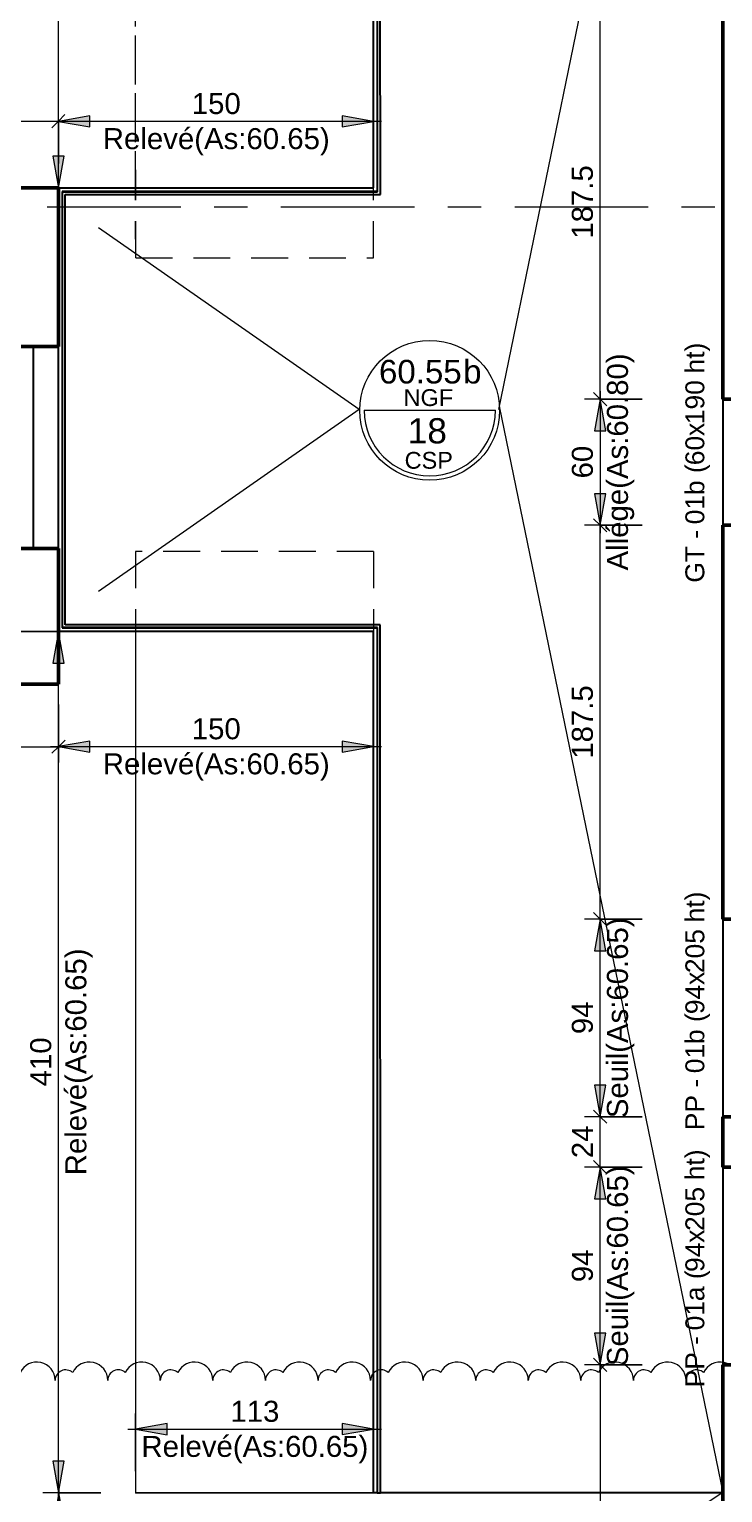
# Model space of a CAD drawing. Header units: metres. Extents: x 399 to 3028, y -427 to 863.
# Drawn here: x 457.52 to 460.81, y -406.24 to -399.27 of the extents above; entities that cross this region are included whole.
import ezdxf

# ---------------------------------------------------------------- set-up
doc = ezdxf.new("R2010")
doc.units = ezdxf.units.M
for name, pattern in [('Caché', [0.265, 0.175, -0.09]), ('Ligne de quadrillage', [1.11125, 0.635, -0.15875, 0.15875, -0.15875]), ('Projeté', [0.198437, 0.119063, -0.079375])]:
    doc.linetypes.add(name, pattern=pattern)
for name, color, linetype, lineweight in [('A-ANNO-DIMS', 211, 'Continuous', 9), ('A-ANNO-DIMS-50', 211, 'Continuous', 9), ('A-DETL', 90, 'Continuous', 18), ('A-DOOR-IDEN', 31, 'Continuous', 18), ('A-FLOR', 192, 'Continuous', 18), ('A-GLAZ-IDEN', 152, 'Continuous', 18), ('A-WALL', 113, 'Continuous', 18), ('G-ANNO-REVC', 71, 'Continuous', 9), ('S-FLOR-SYMB', 171, 'Continuous', 9), ('S-GRID', 1, 'Continuous', 9), ('S-STRS-MBND', 31, 'Projeté', 18)]:
    doc.layers.add(name, color=color, linetype=linetype, lineweight=lineweight)
doc.styles.add('Arial', font='arial.ttf', dxfattribs={"height": 0.1})
doc.styles.add('Arial_10', font='arial.ttf', dxfattribs={"height": 0.12})
doc.styles.add('Arial_6', font='arial.ttf', dxfattribs={"height": 0.09})
doc.styles.add('Arial_8', font='arial.ttf', dxfattribs={"height": 0.0016})
doc.styles.add('Arial_9', font='arial.ttf', dxfattribs={"height": 0.1125})
doc.dimstyles.new('AES-_COTATION_1_50', dxfattribs={"dimscale": 0.3048, "dimtxt": 0.102026, "dimasz": 0.205052, "dimexe": 0.246063, "dimexo": 0.0625, "dimgap": 0.016404, "dimtad": 1, "dimdec": 1, "dimlfac": 100, "dimrnd": 0.5, "dimdsep": 46, "dimtxsty": 'Arial', "dimblk1": 'OBLIQUE', "dimblk2": 'OBLIQUE', "dimsah": 1, "dimcen": 0.09, "dimdle": 0.123031, "dimazin": 0, "dimtfac": 1, "dimtdec": 4, "dimtix": 1, "dimtmove": 0, "dimatfit": 3, "dimfxl": 0.656168, "dimfxlon": 1, "dimtvp": 1, "dimtolj": 1, "dimtzin": 0, "dimarcsym": 2})
doc.dimstyles.new('AES-_COTATION_1_50_2', dxfattribs={"dimscale": 0.3048, "dimtxt": 0.102026, "dimasz": 0.205052, "dimexe": 0.246063, "dimexo": 0.0625, "dimgap": 0.016404, "dimtad": 1, "dimdec": 1, "dimlfac": 100, "dimrnd": 0.5, "dimdsep": 46, "dimtxsty": 'Arial', "dimblk1": 'OBLIQUE', "dimblk2": 'OBLIQUE', "dimsah": 1, "dimcen": 0.09, "dimdle": 0.123031, "dimazin": 0, "dimtfac": 1, "dimtdec": 4, "dimtix": 1, "dimtmove": 0, "dimatfit": 3, "dimfxl": 0.656168, "dimfxlon": 1, "dimtvp": 1, "dimtolj": 1, "dimtzin": 0, "dimarcsym": 2})
doc.dimstyles.new('AES-_COTATION_1_50_3', dxfattribs={"dimscale": 0.3048, "dimtxt": 0.102026, "dimasz": 0.205052, "dimexe": 0.246063, "dimexo": 0.0625, "dimgap": 0.016404, "dimtad": 1, "dimdec": 1, "dimlfac": 100, "dimrnd": 0.5, "dimdsep": 46, "dimtxsty": 'Arial', "dimblk1": 'OBLIQUE', "dimblk2": 'OBLIQUE', "dimsah": 1, "dimcen": 0.09, "dimdle": 0.123031, "dimazin": 0, "dimtfac": 1, "dimtdec": 4, "dimtix": 1, "dimtmove": 0, "dimatfit": 3, "dimfxl": 0.656168, "dimfxlon": 1, "dimtvp": 1, "dimtolj": 1, "dimtzin": 0, "dimarcsym": 2})
doc.dimstyles.new('AES-_COTATION_Allège_1_50', dxfattribs={"dimscale": 0.3048, "dimtxt": 0.102026, "dimasz": 0.492126, "dimexe": 0.246063, "dimexo": 0.0625, "dimgap": 0.016404, "dimtad": 1, "dimdec": 1, "dimlfac": 100, "dimrnd": 0.5, "dimdsep": 46, "dimtxsty": 'Arial', "dimsah": 1, "dimcen": 0.09, "dimdle": 0.123031, "dimazin": 0, "dimtfac": 1, "dimtdec": 4, "dimtix": 1, "dimtmove": 0, "dimatfit": 3, "dimfxl": 0.656168, "dimfxlon": 1, "dimtvp": 1, "dimtolj": 1, "dimtzin": 0, "dimarcsym": 2})

# ---------------------------------------------------------------- blocks, each defined once
blk = doc.blocks.new('DIMBLOCK217-AES_EXE_BET_TZ_R_1_COF_0100-Plan coffrage PH R_1 Diffusion')
at = {"layer": 'A-ANNO-DIMS-50', "transparency": 16777216}
for p, q in [((454.8444, -402.4859), (454.8444, -402.7609)), ((454.8444, -402.6859), (454.8444, -402.4859)), ((457.6544, -402.4859), (457.6544, -402.7609)), ((457.6544, -402.6859), (457.6544, -402.4859)), ((454.8069, -402.6859), (457.6919, -402.6859)), ((454.8444, -402.6859), (454.8132, -402.7172)), ((454.8444, -402.6859), (454.8757, -402.6547)), ((457.6544, -402.6859), (457.6232, -402.7171)), ((457.6544, -402.6859), (457.6857, -402.6546))]:
    blk.add_line(p, q, dxfattribs=at)
at = {"layer": 'A-ANNO-DIMS-50', "color": 0, "transparency": 16777216, "insert": (456.1341, -402.5511), "char_height": 0.1, "width": 0.276883, "attachment_point": 1, "rotation": 0.00085, "line_spacing_factor": 0.941778, "style": 'Arial'}
blk.add_mtext('281', dxfattribs=at)
blk = doc.blocks.new('_Oblique')
at = {"color": 0, "linetype": 'ByBlock', "lineweight": -2}
blk.add_line((-0.5, -0.5), (0.5, 0.5), dxfattribs=at)
blk = doc.blocks.new('DIMBLOCK528-AES_EXE_BET_TZ_R_1_COF_0100-Plan coffrage PH R_1 Diffusion')
at = {"layer": 'A-ANNO-DIMS-50', "transparency": 16777216}
for p, q in [((460.4307, -405.6267), (460.1557, -405.6268)), ((460.2307, -405.6268), (460.1994, -405.5955)), ((460.2307, -405.5893), (460.2307, -407.5392)), ((460.2307, -405.6268), (460.4307, -405.6267)), ((460.2307, -405.6268), (460.2619, -405.658)), ((460.4307, -407.5017), (460.1557, -407.5017)), ((460.2307, -407.5017), (460.1995, -407.4705)), ((460.2307, -407.5017), (460.262, -407.533)), ((460.2307, -407.5017), (460.4307, -407.5017))]:
    blk.add_line(p, q, dxfattribs=at)
at = {"layer": 'A-ANNO-DIMS-50', "color": 0, "transparency": 16777216, "insert": (460.0959, -406.7377), "char_height": 0.1, "width": 0.416266, "attachment_point": 1, "rotation": 90, "line_spacing_factor": 0.941778, "style": 'Arial'}
blk.add_mtext('187.5', dxfattribs=at)
blk = doc.blocks.new('DIMBLOCK529-AES_EXE_BET_TZ_R_1_COF_0100-Plan coffrage PH R_1 Diffusion')
at = {"layer": 'A-ANNO-DIMS-50', "transparency": 16777216}
for points in [[(460.2307, -404.6868), (460.2042, -404.8368), (460.2571, -404.8368)], [(460.2307, -405.6268), (460.2571, -405.4768), (460.2042, -405.4768)]]:
    blk.add_hatch(color=256, dxfattribs=at).paths.add_polyline_path(points)
for p, q in [((460.2307, -405.6643), (460.2307, -404.6493)), ((460.4307, -404.6867), (460.1557, -404.6868)), ((460.2307, -404.6868), (460.2042, -404.8368)), ((460.2307, -404.6868), (460.4307, -404.6867)), ((460.2571, -404.8368), (460.2307, -404.6868)), ((460.2042, -404.8368), (460.2571, -404.8368)), ((460.2571, -405.4768), (460.2042, -405.4768)), ((460.2042, -405.4768), (460.2307, -405.6268)), ((460.2307, -405.6268), (460.2571, -405.4768)), ((460.4307, -405.6267), (460.1557, -405.6268)), ((460.2307, -405.6268), (460.4307, -405.6267))]:
    blk.add_line(p, q, dxfattribs=at)
at = {"layer": 'A-ANNO-DIMS-50', "color": 0, "transparency": 16777216, "char_height": 0.1, "attachment_point": 1, "line_spacing_factor": 0.941778, "style": 'Arial'}
for s, insert, width, rotation in [('Seuil(As:60.65)', (460.2628, -405.6331), 1.143318, 90.00085), ('94', (460.0959, -405.2337), 0.184588, 90)]:
    blk.add_mtext(s, dxfattribs=dict(at, insert=insert, width=width, rotation=rotation))
blk = doc.blocks.new('DIMBLOCK530-AES_EXE_BET_TZ_R_1_COF_0100-Plan coffrage PH R_1 Diffusion')
at = {"layer": 'A-ANNO-DIMS-50', "transparency": 16777216}
for p, q in [((460.4307, -404.4466), (460.1557, -404.4466)), ((460.2307, -404.4466), (460.1994, -404.4153)), ((460.2307, -404.7243), (460.2307, -404.4091)), ((460.2307, -404.4466), (460.2619, -404.4778)), ((460.2307, -404.4466), (460.4307, -404.4466)), ((460.2307, -404.6868), (460.1994, -404.6555)), ((460.4307, -404.6867), (460.1557, -404.6868)), ((460.2307, -404.6868), (460.4307, -404.6867)), ((460.2307, -404.6868), (460.2619, -404.718))]:
    blk.add_line(p, q, dxfattribs=at)
at = {"layer": 'A-ANNO-DIMS-50', "color": 0, "transparency": 16777216, "insert": (460.0959, -404.6436), "char_height": 0.1, "width": 0.184588, "attachment_point": 1, "rotation": 90, "line_spacing_factor": 0.941778, "style": 'Arial'}
blk.add_mtext('24', dxfattribs=at)
blk = doc.blocks.new('DIMBLOCK531-AES_EXE_BET_TZ_R_1_COF_0100-Plan coffrage PH R_1 Diffusion')
at = {"layer": 'A-ANNO-DIMS-50', "transparency": 16777216}
for points in [[(460.2307, -403.5066), (460.2042, -403.6566), (460.2571, -403.6566)], [(460.2307, -404.4466), (460.2571, -404.2966), (460.2042, -404.2966)]]:
    blk.add_hatch(color=256, dxfattribs=at).paths.add_polyline_path(points)
for p, q in [((460.2307, -404.4841), (460.2307, -403.4691)), ((460.4307, -403.5066), (460.1557, -403.5066)), ((460.2307, -403.5066), (460.2042, -403.6566)), ((460.2571, -403.6566), (460.2307, -403.5066)), ((460.2307, -403.5066), (460.4307, -403.5066)), ((460.2042, -403.6566), (460.2571, -403.6566)), ((460.2571, -404.2966), (460.2042, -404.2966)), ((460.2042, -404.2966), (460.2307, -404.4466)), ((460.2307, -404.4466), (460.2571, -404.2966)), ((460.4307, -404.4466), (460.1557, -404.4466)), ((460.2307, -404.4466), (460.4307, -404.4466))]:
    blk.add_line(p, q, dxfattribs=at)
at = {"layer": 'A-ANNO-DIMS-50', "color": 0, "transparency": 16777216, "char_height": 0.1, "attachment_point": 1, "line_spacing_factor": 0.941778, "style": 'Arial'}
for s, insert, width, rotation in [('Seuil(As:60.65)', (460.2628, -404.453), 1.143318, 90.00085), ('94', (460.0958, -404.0535), 0.184588, 90)]:
    blk.add_mtext(s, dxfattribs=dict(at, insert=insert, width=width, rotation=rotation))
blk = doc.blocks.new('DIMBLOCK532-AES_EXE_BET_TZ_R_1_COF_0100-Plan coffrage PH R_1 Diffusion')
at = {"layer": 'A-ANNO-DIMS-50', "transparency": 16777216}
for p, q in [((460.2306, -401.6321), (460.1994, -401.6008)), ((460.2307, -403.5441), (460.2306, -401.5946)), ((460.4306, -401.6321), (460.1556, -401.6321)), ((460.2306, -401.6321), (460.2619, -401.6633)), ((460.2306, -401.6321), (460.4306, -401.6321)), ((460.2307, -403.5066), (460.1994, -403.4753)), ((460.4307, -403.5066), (460.1557, -403.5066)), ((460.2307, -403.5066), (460.2619, -403.5378)), ((460.2307, -403.5066), (460.4307, -403.5066))]:
    blk.add_line(p, q, dxfattribs=at)
at = {"layer": 'A-ANNO-DIMS-50', "color": 0, "transparency": 16777216, "insert": (460.0958, -402.7428), "char_height": 0.1, "width": 0.416266, "attachment_point": 1, "rotation": 90, "line_spacing_factor": 0.941778, "style": 'Arial'}
blk.add_mtext('187.5', dxfattribs=at)
blk = doc.blocks.new('DIMBLOCK533-AES_EXE_BET_TZ_R_1_COF_0100-Plan coffrage PH R_1 Diffusion')
at = {"layer": 'A-ANNO-DIMS-50', "transparency": 16777216}
for points in [[(460.2306, -401.0321), (460.2042, -401.1821), (460.2571, -401.1821)], [(460.2306, -401.6321), (460.2571, -401.4821), (460.2042, -401.4821)]]:
    blk.add_hatch(color=256, dxfattribs=at).paths.add_polyline_path(points)
for p, q in [((460.4306, -401.0321), (460.1556, -401.0321)), ((460.2306, -401.0321), (460.2042, -401.1821)), ((460.2306, -400.9946), (460.2306, -401.6696)), ((460.2571, -401.1821), (460.2306, -401.0321)), ((460.2306, -401.0321), (460.4306, -401.0321)), ((460.2042, -401.1821), (460.2571, -401.1821)), ((460.2571, -401.4821), (460.2042, -401.4821)), ((460.2042, -401.4821), (460.2306, -401.6321)), ((460.2306, -401.6321), (460.2571, -401.4821)), ((460.4306, -401.6321), (460.1556, -401.6321)), ((460.2306, -401.6321), (460.4306, -401.6321))]:
    blk.add_line(p, q, dxfattribs=at)
at = {"layer": 'A-ANNO-DIMS-50', "color": 0, "transparency": 16777216, "char_height": 0.1, "attachment_point": 1, "line_spacing_factor": 0.941778, "style": 'Arial'}
for s, insert, width, rotation in [('Allége(As:60.80)', (460.2628, -401.8469), 1.235613, 90.00085), ('60', (460.0958, -401.409), 0.184588, 90)]:
    blk.add_mtext(s, dxfattribs=dict(at, insert=insert, width=width, rotation=rotation))
blk = doc.blocks.new('DIMBLOCK534-AES_EXE_BET_TZ_R_1_COF_0100-Plan coffrage PH R_1 Diffusion')
at = {"layer": 'A-ANNO-DIMS-50', "transparency": 16777216}
for p, q in [((460.4306, -399.1576), (460.1556, -399.1576)), ((460.2306, -399.1576), (460.1994, -399.1264)), ((460.2306, -401.0696), (460.2306, -399.1201)), ((460.2306, -399.1576), (460.2619, -399.1889)), ((460.2306, -399.1576), (460.4306, -399.1576)), ((460.4306, -401.0321), (460.1556, -401.0321)), ((460.2306, -401.0321), (460.1994, -401.0008)), ((460.2306, -401.0321), (460.2619, -401.0633)), ((460.2306, -401.0321), (460.4306, -401.0321))]:
    blk.add_line(p, q, dxfattribs=at)
at = {"layer": 'A-ANNO-DIMS-50', "color": 0, "transparency": 16777216, "insert": (460.0958, -400.2683), "char_height": 0.1, "width": 0.416266, "attachment_point": 1, "rotation": 90, "line_spacing_factor": 0.941778, "style": 'Arial'}
blk.add_mtext('187.5', dxfattribs=at)
blk = doc.blocks.new('DIMBLOCK591-AES_EXE_BET_TZ_R_1_COF_0100-Plan coffrage PH R_1 Diffusion')
at = {"layer": 'A-ANNO-DIMS-50', "transparency": 16777216}
for points in [[(457.6547, -395.8803), (457.6283, -396.0303), (457.6812, -396.0303)], [(457.6544, -400.026), (457.6809, -399.876), (457.628, -399.876)]]:
    blk.add_hatch(color=256, dxfattribs=at).paths.add_polyline_path(points)
for p, q in [((457.8547, -395.8803), (457.5797, -395.8803)), ((457.6547, -395.8803), (457.6283, -396.0303)), ((457.6544, -400.0635), (457.6547, -395.8428)), ((457.6812, -396.0303), (457.6547, -395.8803)), ((457.6547, -395.8803), (457.8547, -395.8803)), ((457.6283, -396.0303), (457.6812, -396.0303)), ((457.6809, -399.876), (457.628, -399.876)), ((457.628, -399.876), (457.6544, -400.026)), ((457.6544, -400.026), (457.6809, -399.876)), ((457.8544, -400.026), (457.5794, -400.026)), ((457.6544, -400.026), (457.8544, -400.026))]:
    blk.add_line(p, q, dxfattribs=at)
at = {"layer": 'A-ANNO-DIMS-50', "color": 0, "transparency": 16777216, "char_height": 0.1, "attachment_point": 1, "line_spacing_factor": 0.941778, "style": 'Arial'}
for s, insert, width, rotation in [('Relevé(As:60.65)', (457.6867, -398.4915), 1.292119, 89.99511), ('414.5', (457.5197, -398.1266), 0.416266, 90)]:
    blk.add_mtext(s, dxfattribs=dict(at, insert=insert, width=width, rotation=rotation))
blk = doc.blocks.new('DIMBLOCK592-AES_EXE_BET_TZ_R_1_COF_0100-Plan coffrage PH R_1 Diffusion')
at = {"layer": 'A-ANNO-DIMS-50', "transparency": 16777216}
for points in [[(457.6549, -402.1377), (457.6285, -402.2877), (457.6814, -402.2877)], [(457.6549, -406.2354), (457.6814, -406.0854), (457.6285, -406.0854)]]:
    blk.add_hatch(color=256, dxfattribs=at).paths.add_polyline_path(points)
for p, q in [((457.4549, -402.1377), (457.7299, -402.1377)), ((457.6549, -402.1377), (457.4549, -402.1377)), ((457.6549, -402.1377), (457.6285, -402.2877)), ((457.6549, -406.2729), (457.6549, -402.1002)), ((457.6814, -402.2877), (457.6549, -402.1377)), ((457.6285, -402.2877), (457.6814, -402.2877)), ((457.6814, -406.0854), (457.6285, -406.0854)), ((457.6285, -406.0854), (457.6549, -406.2354)), ((457.6549, -406.2354), (457.6814, -406.0854)), ((457.8549, -406.2354), (457.5799, -406.2354)), ((457.6549, -406.2354), (457.8549, -406.2354))]:
    blk.add_line(p, q, dxfattribs=at)
at = {"layer": 'A-ANNO-DIMS-50', "color": 0, "transparency": 16777216, "char_height": 0.1, "attachment_point": 1, "rotation": 90, "line_spacing_factor": 0.941778, "style": 'Arial'}
for s, insert, width in [('Relevé(As:60.65)', (457.6871, -404.7249), 1.292119), ('410', (457.5201, -404.3019), 0.276883)]:
    blk.add_mtext(s, dxfattribs=dict(at, insert=insert, width=width))
blk = doc.blocks.new('DIMBLOCK593-AES_EXE_BET_TZ_R_1_COF_0100-Plan coffrage PH R_1 Diffusion')
at = {"layer": 'A-ANNO-DIMS-50', "transparency": 16777216}
for points in [[(457.6545, -402.6851), (457.8045, -402.7116), (457.8045, -402.6587)], [(459.153, -402.685), (459.003, -402.6586), (459.003, -402.7115)]]:
    blk.add_hatch(color=256, dxfattribs=at).paths.add_polyline_path(points)
for p, q in [((457.6545, -402.4851), (457.6545, -402.7601)), ((457.6545, -402.6851), (457.6545, -402.4851)), ((459.153, -402.485), (459.153, -402.76)), ((459.153, -402.685), (459.153, -402.485)), ((457.617, -402.6851), (459.1905, -402.685)), ((457.8045, -402.6587), (457.6545, -402.6851)), ((457.6545, -402.6851), (457.8045, -402.7116)), ((457.8045, -402.7116), (457.8045, -402.6587)), ((459.153, -402.685), (459.003, -402.6586)), ((459.003, -402.6586), (459.003, -402.7115)), ((459.003, -402.7115), (459.153, -402.685))]:
    blk.add_line(p, q, dxfattribs=at)
at = {"layer": 'A-ANNO-DIMS-50', "color": 0, "transparency": 16777216, "char_height": 0.1, "attachment_point": 1, "rotation": 0.0049, "line_spacing_factor": 0.941778, "style": 'Arial'}
for s, insert, width in [('150', (458.2884, -402.5503), 0.276883), ('Relevé(As:60.65)', (457.8654, -402.7172), 1.292119)]:
    blk.add_mtext(s, dxfattribs=dict(at, insert=insert, width=width))
blk = doc.blocks.new('DIMBLOCK594-AES_EXE_BET_TZ_R_1_COF_0100-Plan coffrage PH R_1 Diffusion')
at = {"layer": 'A-ANNO-DIMS-50', "transparency": 16777216}
for points in [[(458.0215, -405.9329), (458.1715, -405.9594), (458.1715, -405.9065)], [(459.1533, -405.9328), (459.0033, -405.9064), (459.0033, -405.9593)]]:
    blk.add_hatch(color=256, dxfattribs=at).paths.add_polyline_path(points)
for p, q in [((459.1533, -405.7328), (459.1533, -406.0078)), ((459.1533, -405.9328), (459.1533, -405.7328)), ((458.0215, -406.1329), (458.0215, -405.8579)), ((458.1715, -405.9065), (458.0215, -405.9329)), ((458.1715, -405.9594), (458.1715, -405.9065)), ((459.1533, -405.9328), (459.0033, -405.9064)), ((459.0033, -405.9064), (459.0033, -405.9593)), ((457.984, -405.9329), (459.1908, -405.9328)), ((458.0215, -405.9329), (458.1715, -405.9594)), ((458.0215, -405.9329), (458.0215, -406.1329)), ((459.0033, -405.9593), (459.1533, -405.9328))]:
    blk.add_line(p, q, dxfattribs=at)
at = {"layer": 'A-ANNO-DIMS-50', "color": 0, "transparency": 16777216, "char_height": 0.1, "attachment_point": 1, "rotation": 0.0049, "line_spacing_factor": 0.941778, "style": 'Arial'}
for s, insert, width in [('113', (458.472, -405.7981), 0.276883), ('Relevé(As:60.65)', (458.049, -405.9651), 1.292119)]:
    blk.add_mtext(s, dxfattribs=dict(at, insert=insert, width=width))
blk = doc.blocks.new('DIMBLOCK597-AES_EXE_BET_TZ_R_1_COF_0100-Plan coffrage PH R_1 Diffusion')
at = {"layer": 'A-ANNO-DIMS-50', "transparency": 16777216}
for points in [[(457.6544, -399.71), (457.8044, -399.7365), (457.8044, -399.6836)], [(459.1532, -399.71), (459.0032, -399.6836), (459.0032, -399.7365)]]:
    blk.add_hatch(color=256, dxfattribs=at).paths.add_polyline_path(points)
for p, q in [((457.6544, -399.91), (457.6544, -399.635)), ((459.1532, -399.91), (459.1532, -399.635)), ((459.1907, -399.71), (457.6169, -399.71)), ((457.8044, -399.6836), (457.6544, -399.71)), ((457.6544, -399.71), (457.8044, -399.7365)), ((457.6544, -399.71), (457.6544, -399.91)), ((457.8044, -399.7365), (457.8044, -399.6836)), ((459.1532, -399.71), (459.0032, -399.6836)), ((459.0032, -399.6836), (459.0032, -399.7365)), ((459.0032, -399.7365), (459.1532, -399.71)), ((459.1532, -399.71), (459.1532, -399.91))]:
    blk.add_line(p, q, dxfattribs=at)
at = {"layer": 'A-ANNO-DIMS-50', "color": 0, "transparency": 16777216, "char_height": 0.1, "attachment_point": 1, "rotation": 0.00085, "line_spacing_factor": 0.941778, "style": 'Arial'}
for s, insert, width in [('150', (458.2884, -399.5752), 0.276883), ('Relevé(As:60.65)', (457.8654, -399.7422), 1.292119)]:
    blk.add_mtext(s, dxfattribs=dict(at, insert=insert, width=width))
blk = doc.blocks.new('DIMBLOCK855-AES_EXE_BET_TZ_R_1_COF_0100-Plan coffrage PH R_1 Diffusion')
at = {"layer": 'A-ANNO-DIMS-50', "transparency": 16777216}
for p, q in [((454.8444, -399.9092), (454.8444, -399.6342)), ((457.6544, -399.9089), (457.6543, -399.6339)), ((454.8444, -399.7092), (454.8131, -399.7404)), ((454.8444, -399.7092), (454.8756, -399.6779)), ((454.8444, -399.7092), (457.6919, -399.7089)), ((454.8444, -399.7092), (454.8444, -399.9092)), ((457.6544, -399.7089), (457.6231, -399.7401)), ((457.6544, -399.7089), (457.6856, -399.6776)), ((457.6544, -399.7089), (457.6544, -399.9089))]:
    blk.add_line(p, q, dxfattribs=at)
at = {"layer": 'A-ANNO-DIMS-50', "color": 0, "transparency": 16777216, "insert": (456.134, -399.5742), "char_height": 0.1, "width": 0.276883, "attachment_point": 1, "rotation": 0.00569, "line_spacing_factor": 0.941778, "style": 'Arial'}
blk.add_mtext('281', dxfattribs=at)
blk = doc.blocks.new('AES-Etiquette Dalle CSP brut vide - Dalle bidirectionnelle-1893411-AES_EXE_BET_TZ_R_1_COF_0100-Plan coffrage PH R_1 Diffusion')
at = {"layer": 'S-FLOR-SYMB'}
blk.add_line((-0.00624, 0), (0.00624, 0), dxfattribs=at)
blk.add_circle((0, 0), 0.00665, dxfattribs=at)
blk.add_arc((0, 0), 0.00624, 180, 360, dxfattribs=at)
at = {"layer": 'S-FLOR-SYMB', "char_height": 0.0016, "attachment_point": 1, "style": 'Arial_8'}
for s, insert, width in [('NGF', (-0.00249, 0.00201), 0.0058523), ('CSP', (-0.00239, -0.00396), 0.005692)]:
    blk.add_mtext(s, dxfattribs=dict(at, insert=insert, width=width))
blk = doc.blocks.new('Family - ___-1842584-AES_EXE_BET_TZ_R_1_COF_0100-Plan coffrage PH R_1 Diffusion')
at = {"layer": 'G-ANNO-REVC'}
for centre, radius, start, end in [((499.9539, -356.3388), 0.0875, 5.88238, 160.67362), ((499.2078, -356.4156), 0.0875, 5.88238, 160.67362), ((499.4565, -356.39), 0.0875, 5.88238, 160.67362), ((499.5933, -356.3759), 0.05, 54.07207, 185.88238), ((499.7052, -356.3644), 0.0875, 5.88238, 160.67362), ((499.842, -356.3503), 0.05, 54.07207, 185.88238), ((498.4618, -356.4925), 0.0875, 5.88238, 160.67362), ((498.7104, -356.4669), 0.0875, 5.88238, 160.67362), ((498.8472, -356.4528), 0.05, 54.07207, 185.88238), ((498.9591, -356.4413), 0.0875, 5.88238, 160.67362), ((499.0959, -356.4272), 0.05, 54.07207, 185.88238), ((499.3446, -356.4016), 0.05, 54.07207, 185.88238), ((497.9644, -356.5438), 0.0875, 5.88238, 160.67362), ((498.2131, -356.5181), 0.0875, 5.88238, 160.67362), ((498.3499, -356.504), 0.05, 54.07207, 185.88238), ((498.5985, -356.4784), 0.05, 54.07207, 185.88238), ((497.2183, -356.6206), 0.0875, 5.88238, 160.67362), ((497.467, -356.595), 0.0875, 5.88238, 160.67362), ((497.6038, -356.5809), 0.05, 54.07207, 185.88238), ((497.7157, -356.5694), 0.0875, 5.88238, 160.67362), ((497.8525, -356.5553), 0.05, 54.07207, 185.88238), ((498.1012, -356.5297), 0.05, 54.07207, 185.88238), ((496.721, -356.6719), 0.0875, 5.88238, 160.67362), ((496.8577, -356.6578), 0.05, 54.07207, 185.88238), ((496.9697, -356.6462), 0.0875, 5.88238, 160.67362), ((497.1064, -356.6321), 0.05, 54.07207, 185.88238), ((497.3551, -356.6065), 0.05, 54.07207, 185.88238)]:
    blk.add_arc(centre, radius, start, end, dxfattribs=at)
blk = doc.blocks.new('DIMBLOCK890-AES_EXE_BET_TZ_R_1_COF_0100-Plan coffrage PH R_1 Diffusion')
at = {"layer": 'A-ANNO-DIMS-50', "transparency": 16777216}
for points in [[(457.6562, -406.2357), (457.6298, -406.3857), (457.6827, -406.3857)], [(457.6565, -407.6376), (457.6829, -407.4876), (457.63, -407.4876)]]:
    blk.add_hatch(color=256, dxfattribs=at).paths.add_polyline_path(points)
for p, q in [((457.6562, -406.1982), (457.6565, -407.6751)), ((457.8562, -406.2357), (457.5812, -406.2357)), ((457.6562, -406.2357), (457.6298, -406.3857)), ((457.6827, -406.3857), (457.6562, -406.2357)), ((457.6562, -406.2357), (457.8562, -406.2357)), ((457.6298, -406.3857), (457.6827, -406.3857)), ((457.6829, -407.4876), (457.63, -407.4876)), ((457.63, -407.4876), (457.6565, -407.6376)), ((457.6565, -407.6376), (457.6829, -407.4876)), ((457.8565, -407.6375), (457.5815, -407.6376)), ((457.6565, -407.6376), (457.8565, -407.6375))]:
    blk.add_line(p, q, dxfattribs=at)
at = {"layer": 'A-ANNO-DIMS-50', "color": 0, "transparency": 16777216, "char_height": 0.1, "attachment_point": 1, "line_spacing_factor": 0.941778, "style": 'Arial'}
for s, insert, width, rotation in [('Relevé(As:60.65)', (457.6886, -407.475), 1.292119, 90.01065), ('140', (457.5215, -407.052), 0.276883, 90)]:
    blk.add_mtext(s, dxfattribs=dict(at, insert=insert, width=width, rotation=rotation))

msp = doc.modelspace()

# ---------------------------------------------------------------- linework, layer by layer
at = {"layer": 'A-DETL', "color": 51}
for p, q in [((459.7494, -401.0819), (460.8131, -395.8806)), ((459.0847, -401.0819), (457.8444, -400.2161)), ((459.0847, -401.0819), (457.8444, -401.9477)), ((459.7512, -401.0729), (460.8133, -406.2351)), ((460.8133, -406.2351), (459.7495, -406.9366))]:
    msp.add_line(p, q, dxfattribs=at)
at = {"layer": 'A-FLOR', "color": 31, "lineweight": 25}
for p, q in [((459.1532, -400.0261), (459.1531, -395.8804)), ((459.1701, -395.8804), (459.1702, -400.0431)), ((459.1722, -400.0451), (459.1721, -395.8804)), ((459.1852, -400.0581), (459.1851, -395.8804)), ((460.8131, -395.8806), (460.8133, -406.2351)), ((457.6544, -402.1377), (457.6544, -400.0261)), ((457.6544, -400.0261), (459.1532, -400.0261)), ((459.1702, -400.0431), (457.6714, -400.0431)), ((457.6714, -400.0431), (457.6714, -402.1207)), ((457.6714, -400.0431), (457.6734, -400.0451)), ((457.6734, -402.1187), (457.6734, -400.0451)), ((457.6734, -400.0451), (459.1722, -400.0451)), ((457.6864, -402.1057), (457.6864, -400.0581)), ((457.6864, -400.0581), (459.1852, -400.0581)), ((459.1702, -400.0431), (459.1722, -400.0451)), ((459.1529, -402.1377), (457.6544, -402.1377)), ((457.6714, -402.1207), (457.6734, -402.1187)), ((457.6714, -402.1207), (459.1699, -402.1207)), ((459.1719, -402.1187), (457.6734, -402.1187)), ((459.1849, -402.1057), (457.6864, -402.1057)), ((459.1533, -406.2354), (459.1529, -402.1377)), ((459.1699, -402.1207), (459.1719, -402.1187)), ((459.1699, -402.1207), (459.1703, -406.2354)), ((459.1723, -406.2354), (459.1719, -402.1187)), ((459.1853, -406.2354), (459.1849, -402.1057)), ((458.0215, -406.2356), (460.8133, -406.2351)), ((459.1703, -406.2354), (459.1533, -406.2354)), ((459.1703, -406.2354), (459.1723, -406.2354)), ((459.1723, -406.2354), (459.1853, -406.2354)), ((460.8133, -406.2351), (459.1853, -406.2354)), ((460.8133, -406.2351), (460.8133, -407.6375))]:
    msp.add_line(p, q, dxfattribs=at)
at = {"layer": 'A-WALL', "color": 2, "lineweight": 50}
for p, q in [((460.8132, -401.0321), (460.8132, -399.1576)), ((455.0244, -400.0261), (457.6544, -400.0261)), ((457.6544, -400.0261), (457.6544, -400.2061)), ((457.6544, -400.2061), (457.6544, -400.7821)), ((457.6544, -400.7821), (457.4744, -400.7821)), ((460.9932, -401.0321), (460.8132, -401.0321)), ((460.8133, -403.5066), (460.8132, -401.6321)), ((460.8132, -401.6321), (460.9932, -401.6321)), ((457.4744, -401.7421), (457.6544, -401.7421)), ((457.6544, -401.7421), (457.6544, -402.2077)), ((457.6544, -402.2077), (457.6544, -402.3877)), ((457.6544, -402.3877), (454.8444, -402.3877)), ((460.9933, -403.5066), (460.8133, -403.5066)), ((460.8133, -404.6867), (460.8133, -404.4466)), ((460.8133, -404.4466), (460.9933, -404.4466)), ((460.9933, -404.6867), (460.8133, -404.6867)), ((460.8133, -407.5017), (460.8133, -405.6267)), ((460.8133, -405.6267), (460.9933, -405.6267))]:
    msp.add_line(p, q, dxfattribs=at)
at = {"layer": 'A-WALL', "color": 3, "lineweight": 25}
for p, q in [((457.5344, -400.7821), (457.5344, -401.7421)), ((457.6544, -401.7421), (457.6544, -400.7821)), ((460.8132, -401.0321), (460.8132, -401.6321)), ((460.8133, -403.5066), (460.8133, -404.4466)), ((460.8133, -404.6867), (460.8133, -405.6267))]:
    msp.add_line(p, q, dxfattribs=at)
at = {"layer": 'S-GRID', "linetype": 'Ligne de quadrillage'}
msp.add_line((427.5978, -400.1161), (470.4955, -400.1161), dxfattribs=at)
at = {"layer": 'S-STRS-MBND', "color": 11, "linetype": 'Caché'}
for p, q in [((458.0217, -400.0261), (458.0213, -395.8803)), ((458.0217, -400.3593), (458.0213, -395.8803)), ((459.1532, -400.0261), (459.1531, -395.8804)), ((459.1532, -400.3595), (459.1531, -395.8804)), ((458.0217, -400.3593), (458.0217, -400.0261)), ((459.1532, -400.0451), (459.1532, -400.0261)), ((459.1532, -400.3595), (459.1532, -400.0453)), ((458.0217, -400.3593), (459.1532, -400.3595)), ((458.0217, -400.3593), (459.1532, -400.3595)), ((459.1529, -401.7563), (458.0214, -401.7567)), ((459.1529, -401.7563), (458.0214, -401.7567)), ((458.0214, -401.7567), (458.0214, -402.1377)), ((458.0214, -401.7567), (458.0215, -406.2356)), ((459.1529, -401.7563), (459.1529, -402.1185)), ((459.1529, -401.7563), (459.1533, -406.2354)), ((458.0214, -402.1377), (458.0215, -406.2356)), ((459.1529, -402.1187), (459.1529, -402.1377)), ((459.1529, -402.1377), (459.1533, -406.2354)), ((459.1533, -406.2354), (458.0215, -406.2356)), ((459.1533, -406.2354), (458.0215, -406.2356))]:
    msp.add_line(p, q, dxfattribs=at)

# ---------------------------------------------------------------- block references
at = {"layer": 'G-ANNO-REVC', "rotation": 354.117617010805}
msp.add_blockref('Family - ___-1842584-AES_EXE_BET_TZ_R_1_COF_0100-Plan coffrage PH R_1 Diffusion', (0, 0), dxfattribs=at)
at = {"layer": 'S-FLOR-SYMB', "xscale": 49.99999999999997, "yscale": 49.99999999999997, "zscale": 49.99999999999997, "rotation": 0.005764986036119023}
msp.add_blockref('AES-Etiquette Dalle CSP brut vide - Dalle bidirectionnelle-1893411-AES_EXE_BET_TZ_R_1_COF_0100-Plan coffrage PH R_1 Diffusion', (459.4201, -401.085), dxfattribs=at)

# ---------------------------------------------------------------- texts
at = {"layer": 'A-DOOR-IDEN', "lineweight": 9, "char_height": 0.09, "attachment_point": 1, "rotation": 90, "style": 'Arial_6'}
for s, insert, width in [('ht)', (460.6358, -403.5218), 0.172363), ('205 ', (460.6358, -403.7632), 0.292616), ('\\fArial|b0|i0|c178|p34|;x', (460.6358, -403.8195), 0.068143), ('94', (460.6358, -403.9584), 0.168354), ('b (', (460.6358, -404.1006), 0.172363), ('01', (460.6358, -404.2395), 0.168354), ('PP - ', (460.6358, -404.5107), 0.328692), ('ht)', (460.6358, -404.7487), 0.172363), ('205 ', (460.6358, -404.9901), 0.292616), ('\\fArial|b0|i0|c178|p34|;x', (460.6358, -405.0463), 0.068143), ('94', (460.6358, -405.1852), 0.168354), ('a (', (460.6358, -405.3241), 0.168354), ('01', (460.6358, -405.4631), 0.168354), ('PP - ', (460.6358, -405.7343), 0.328692)]:
    msp.add_mtext(s, dxfattribs=dict(at, insert=insert, width=width))
at = {"layer": 'A-GLAZ-IDEN', "lineweight": 9, "char_height": 0.09, "attachment_point": 1, "rotation": 90, "style": 'Arial_6'}
for s, insert, width in [('ht)', (460.6358, -400.9098), 0.172363), ('190 ', (460.6358, -401.1512), 0.292616), ('\\fArial|b0|i0|c178|p34|;x', (460.6358, -401.2074), 0.068143), ('60', (460.6358, -401.3463), 0.168354), ('b (', (460.6358, -401.4885), 0.172363), ('01', (460.6358, -401.6274), 0.168354), ('GT - ', (460.6358, -401.9053), 0.336709)]:
    msp.add_mtext(s, dxfattribs=dict(at, insert=insert, width=width))
at = {"layer": 'S-FLOR-SYMB', "attachment_point": 1, "rotation": 0.00576}
for s, insert, char_height, width, style in [('60.55', (459.1788, -400.8449), 0.1125, 0.485021, 'Arial_9'), ('\\fArial|b0|i0|c178|p34|;b', (459.5789, -400.8448), 0.1125, 0.108228, 'Arial_9'), ('18', (459.3154, -401.1225), 0.12, 0.224472, 'Arial_10')]:
    msp.add_mtext(s, dxfattribs=dict(at, insert=insert, char_height=char_height, width=width, style=style))

# ---------------------------------------------------------------- dimensions: what is measured, and where the dimension line sits
at = {"layer": 'A-ANNO-DIMS'}
for base, p1, p2, angle, text, override, picture, middle in [((457.6547, -395.8803), (457.8544, -400.026), (457.8547, -395.8803), 89.99511, '<>\\XRelevé(As:60.65)', {"dimpost": '<>', "dimfxl": 4.145661}, 'DIMBLOCK591-AES_EXE_BET_TZ_R_1_COF_0100-Plan coffrage PH R_1 Diffusion', (457.6546, -397.9531)), ((457.6544, -399.71), (459.1532, -399.91), (457.6544, -399.91), 0.00085, '<>\\XRelevé(As:60.65)', {"dimpost": '<>', "dimfxl": 1.498809}, 'DIMBLOCK597-AES_EXE_BET_TZ_R_1_COF_0100-Plan coffrage PH R_1 Diffusion', (458.4038, -399.71)), ((460.2306, -401.6321), (460.4306, -401.0321), (460.4306, -401.6321), 270.00085, '<>\\XAllége(As:60.80)', {"dimpost": '<>', "dimfxl": 0.6}, 'DIMBLOCK533-AES_EXE_BET_TZ_R_1_COF_0100-Plan coffrage PH R_1 Diffusion', (460.2306, -401.3321)), ((457.6549, -402.1377), (457.8549, -406.2354), (457.4549, -402.1377), 90, '<>\\XRelevé(As:60.65)', {"dimpost": '<>', "dimfxl": 4.117218}, 'DIMBLOCK592-AES_EXE_BET_TZ_R_1_COF_0100-Plan coffrage PH R_1 Diffusion', (457.6549, -404.1865)), ((459.153, -402.685), (457.6545, -402.4851), (459.153, -402.485), 0.0049, '<>\\XRelevé(As:60.65)', {"dimpost": '<>', "dimfxl": 1.498524}, 'DIMBLOCK593-AES_EXE_BET_TZ_R_1_COF_0100-Plan coffrage PH R_1 Diffusion', (458.4037, -402.6851)), ((460.2307, -403.5066), (460.4307, -404.4466), (460.4307, -403.5066), 270.00085, '<>\\XSeuil(As:60.65)', {"dimpost": '<>', "dimfxl": 0.94}, 'DIMBLOCK531-AES_EXE_BET_TZ_R_1_COF_0100-Plan coffrage PH R_1 Diffusion', (460.2307, -403.9766)), ((460.2307, -404.6868), (460.4307, -405.6267), (460.4307, -404.6867), 270.00085, '<>\\XSeuil(As:60.65)', {"dimpost": '<>', "dimfxl": 0.94}, 'DIMBLOCK529-AES_EXE_BET_TZ_R_1_COF_0100-Plan coffrage PH R_1 Diffusion', (460.2307, -405.1568)), ((459.1533, -405.9328), (458.0215, -406.1329), (459.1533, -405.7328), 0.0049, '<>\\XRelevé(As:60.65)', {"dimpost": '<>', "dimfxl": 1.200418}, 'DIMBLOCK594-AES_EXE_BET_TZ_R_1_COF_0100-Plan coffrage PH R_1 Diffusion', (458.5874, -405.9329)), ((457.6565, -407.6376), (457.8562, -406.2357), (457.8565, -407.6375), 270.01065, '<>\\XRelevé(As:60.65)', {"dimpost": '<>', "dimfxl": 1.401876}, 'DIMBLOCK890-AES_EXE_BET_TZ_R_1_COF_0100-Plan coffrage PH R_1 Diffusion', (457.6563, -406.9366))]:
    dim = msp.add_linear_dim(base=base, p1=p1, p2=p2, angle=angle, text=text, dimstyle='AES-_COTATION_Allège_1_50', override=override, dxfattribs=at)
    dim.commit()
    dim.dimension.update_dxf_attribs({"geometry": picture, "text_midpoint": middle})
for base, p1, p2, angle, dimstyle, override, picture, middle in [((460.2306, -399.15761), (460.43063, -401.03208), (460.4306, -399.15761), 270.00085, 'AES-_COTATION_1_50_2', {"dimpost": '<>', "dimfxl": 1.874476}, 'DIMBLOCK534-AES_EXE_BET_TZ_R_1_COF_0100-Plan coffrage PH R_1 Diffusion', (460.28667, -400.09485)), ((457.6544, -399.7089), (454.8444, -399.9092), (457.6544, -399.9089), 0.00569, 'AES-_COTATION_1_50_3', {"dimpost": '<>', "dimfxl": 2.809987}, 'DIMBLOCK855-AES_EXE_BET_TZ_R_1_COF_0100-Plan coffrage PH R_1 Diffusion', (456.2494, -399.653)), ((460.23064, -401.63209), (460.43067, -403.50657), (460.43064, -401.63208), 270.00085, 'AES-_COTATION_1_50_2', {"dimpost": '<>', "dimfxl": 1.874484}, 'DIMBLOCK532-AES_EXE_BET_TZ_R_1_COF_0100-Plan coffrage PH R_1 Diffusion', (460.28671, -402.56933)), ((457.6544, -402.6859), (454.8444, -402.4859), (457.6544, -402.4859), 0.00085, 'AES-_COTATION_1_50', {"dimpost": '<>', "dimfxl": 2.810002}, 'DIMBLOCK217-AES_EXE_BET_TZ_R_1_COF_0100-Plan coffrage PH R_1 Diffusion', (456.2494, -402.6298)), ((460.2307, -404.4466), (460.4307, -404.6867), (460.4307, -404.4466), 270.00085, 'AES-_COTATION_1_50_2', {"dimpost": '<>', "dimfxl": 0.24018}, 'DIMBLOCK530-AES_EXE_BET_TZ_R_1_COF_0100-Plan coffrage PH R_1 Diffusion', (460.2859, -404.5667)), ((460.2307, -407.5017), (460.4307, -405.6267), (460.4307, -407.5017), 270.00085, 'AES-_COTATION_1_50_2', {"dimpost": '<>', "dimfxl": 1.874995}, 'DIMBLOCK528-AES_EXE_BET_TZ_R_1_COF_0100-Plan coffrage PH R_1 Diffusion', (460.2868, -406.5642))]:
    dim = msp.add_linear_dim(base=base, p1=p1, p2=p2, angle=angle, dimstyle=dimstyle, override=override, dxfattribs=at)
    dim.commit()
    dim.dimension.update_dxf_attribs({"geometry": picture, "text_midpoint": middle})

doc.saveas('drawing.dxf')
